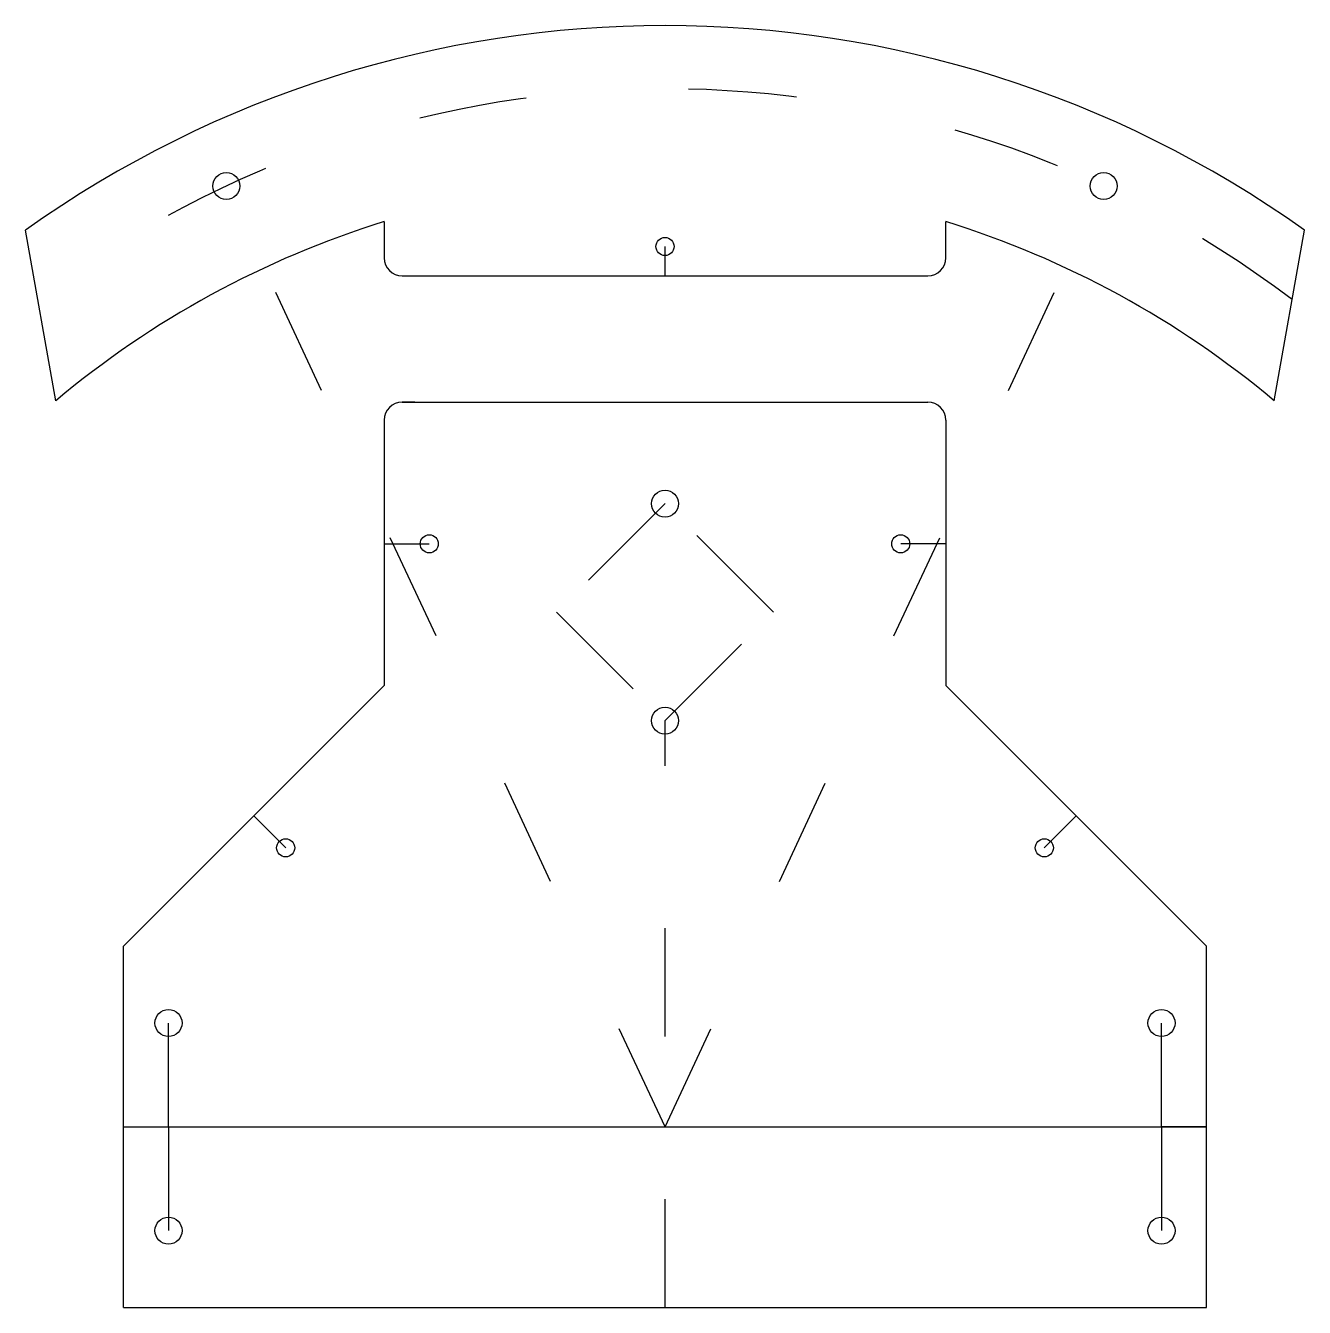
# Model space of a CAD drawing. Header units: millimetres. Extents: x 39 to 181, y 50 to 192.
import ezdxf

# ---------------------------------------------------------------- set-up
doc = ezdxf.new("R2010")
doc.units = ezdxf.units.MM
doc.linetypes.add('ACAD_ISO03W100', pattern=[30, 12, -18])
doc.layers.add('Otvory', color=84, linetype='Continuous')
doc.layers.add('pomocná', color=212, linetype='ACAD_ISO03W100')

msp = doc.modelspace()

# ---------------------------------------------------------------- linework, layer by layer
for p, q in [((42.51, 150.43), (39.17, 169.34)), ((78.89, 170.28), (78.89, 166.28)), ((141.11, 166.28), (141.11, 170.28)), ((177.49, 150.43), (180.83, 169.34)), ((80.89, 164.28), (139.11, 164.28)), ((80.89, 150.28), (137.72, 150.28)), ((82.28, 150.28), (80.89, 150.28)), ((137.72, 150.28), (139.11, 150.28)), ((78.89, 148.28), (78.89, 118.89)), ((141.11, 148.28), (141.11, 118.89)), ((78.89, 118.89), (50, 90)), ((141.11, 118.89), (170, 90)), ((50, 50), (50, 90)), ((170, 50), (170, 90)), ((50, 70), (170, 70)), ((50, 50), (170, 50))]:
    msp.add_line(p, q)
for centre, radius, start, end in [((110, 70), 122, 54.5116, 125.4884), ((110, 70), 105, 107.2368, 130), ((110, 70), 105, 50, 72.7632), ((80.89, 166.28), 2, 180, 270), ((139.11, 166.28), 2, 270, 360), ((80.89, 148.28), 2, 90, 180), ((139.11, 148.28), 2, 0, 90)]:
    msp.add_arc(centre, radius, start, end)
at = {"layer": 'Otvory'}
for centre, radius in [((61.4, 174.23), 1.5), ((158.6, 174.23), 1.5), ((110, 167.53), 1), ((110, 139.04), 1.5), ((83.89, 134.59), 1), ((136.11, 134.59), 1), ((110, 115), 1.5), ((67.98, 100.91), 1), ((152.02, 100.91), 1), ((55, 81.5), 1.5), ((165, 81.5), 1.5), ((55, 58.5), 1.5), ((165, 58.5), 1.5)]:
    msp.add_circle(centre, radius, dxfattribs=at)
at = {"layer": 'pomocná'}
for p, q in [((110, 70), (61.4, 174.23)), ((110, 164.28), (110, 167.53)), ((110, 139.04), (97.98, 127.02)), ((122.02, 127.02), (110, 139.04)), ((78.89, 134.59), (83.89, 134.59)), ((141.11, 134.59), (136.11, 134.59)), ((97.98, 127.02), (110, 115)), ((110, 115), (122.02, 127.02)), ((110, 50), (110, 115)), ((64.44, 104.44), (67.98, 100.91)), ((155.56, 104.44), (152.02, 100.91)), ((55, 70), (55, 81.5)), ((165, 70), (165, 81.5)), ((50, 70), (50, 70)), ((50, 70), (55, 70)), ((55, 70), (55, 58.5)), ((170, 70), (165, 70)), ((165, 70), (165, 58.5))]:
    msp.add_line(p, q, dxfattribs=at)
msp.add_lwpolyline([(110, 70), (158.6, 174.23)], dxfattribs=at)
msp.add_arc((110, 70), 115, 52.8371, 127.1629, dxfattribs=at)

doc.saveas('drawing.dxf')
